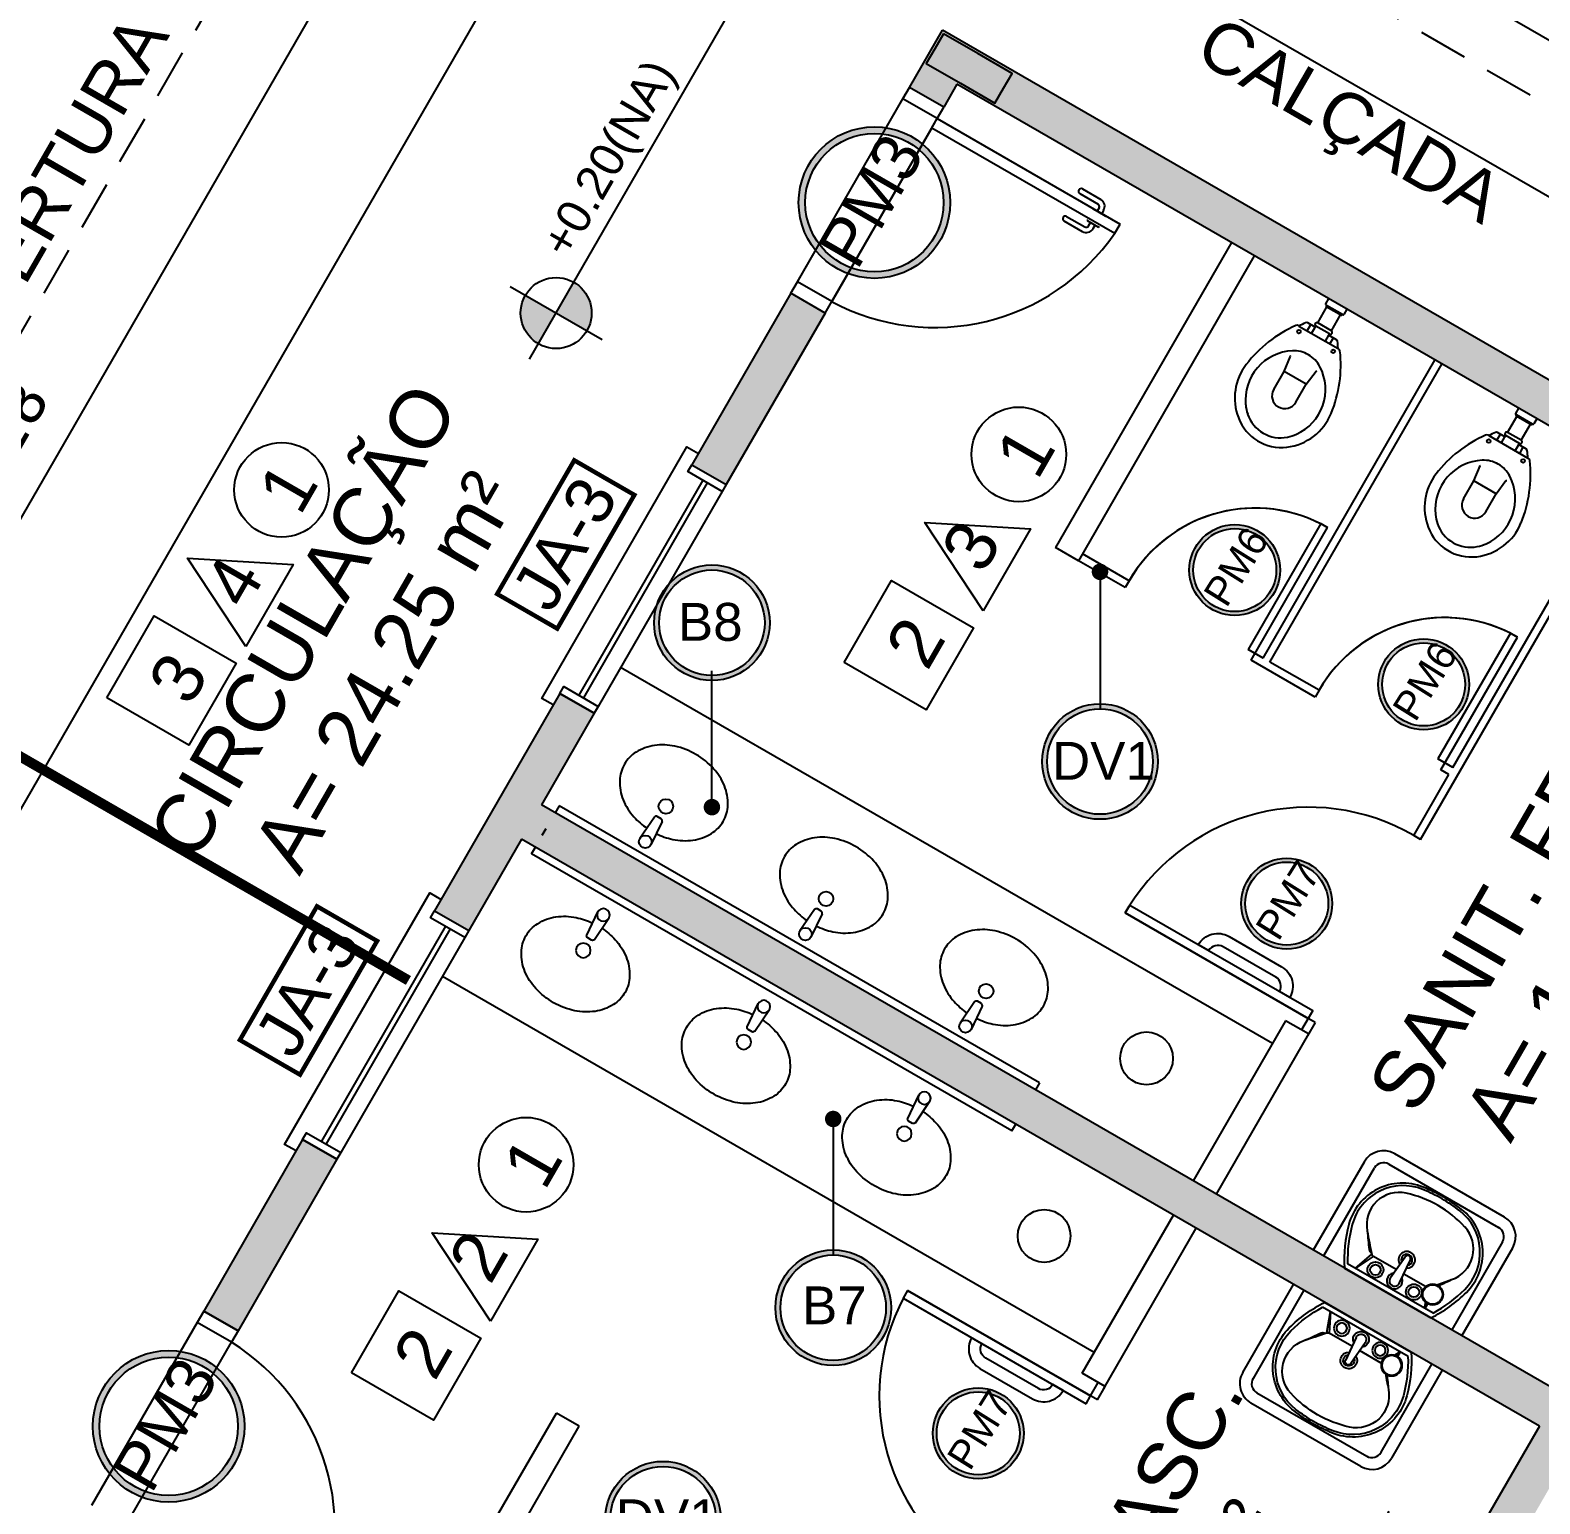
# Model space of a CAD drawing. Header units: millimetres. Extents: x 276 to 399, y 18 to 110.
# Drawn here: x 351.55 to 357.27, y 74.64 to 80.22 of the extents above; entities that cross this region are included whole.
import ezdxf

# ---------------------------------------------------------------- set-up
doc = ezdxf.new("R2010")
doc.units = ezdxf.units.MM
doc.header["$LTSCALE"] = 0.005
doc.header["$PDMODE"] = 3
for name, pattern in [('DASHDOT', [25.4, 12.7, -6.35, 0, -6.35]), ('HIDDEN', [9.525, 6.35, -3.175]), ('TRACEJADO_G', [0.375, 0.25, -0.125])]:
    doc.linetypes.add(name, pattern=pattern)
doc.layers.get('0').update_dxf_attribs({"linetype": 'CONTINUOUS'})
doc.layers.get('Defpoints').update_dxf_attribs({"linetype": 'CONTINUOUS'})
for name, color, linetype in [('A-BARRA', 2, 'CONTINUOUS'), ('A-JANEL', 3, 'CONTINUOUS'), ('A-PARED', 5, 'CONTINUOUS'), ('A-PAREDE', 5, 'CONTINUOUS'), ('A-PISOS-CTEL', 2, 'TRACEJADO_G'), ('A-PISOS-NIVEL', 1, 'CONTINUOUS'), ('A-PORTA', 3, 'CONTINUOUS'), ('A-SOLEIRA', 251, 'CONTINUOUS'), ('A-WC', 1, 'CONTINUOUS'), ('A-WCCOZ', 7, 'CONTINUOUS'), ('AR-ESQ', 2, 'CONTINUOUS'), ('AR-SAN-01', 1, 'CONTINUOUS'), ('AR-VEGETAÇÃO_árvores', 96, 'HIDDEN'), ('ARQ-ALV-VISTA2', 2, 'CONTINUOUS'), ('ARQ-BNC-VISTA', 1, 'CONTINUOUS'), ('ARQ-CTA-1_100', 1, 'CONTINUOUS'), ('ARQ-EQP-VISTA', 1, 'CONTINUOUS'), ('ARQ-ESQ-VISTA1', 2, 'CONTINUOUS'), ('ARQ-PISO-005', 13, 'CONTINUOUS'), ('ARQ-SMB-1_075', 1, 'CONTINUOUS'), ('ARQ-SMB-1_100', 1, 'CONTINUOUS'), ('ARQ-TXT-1_050', 2, 'CONTINUOUS'), ('ARQ-TXT-1_075', 2, 'CONTINUOUS'), ('ARQ-TXT-1_100', 2, 'CONTINUOUS'), ('BL-SAN-01', 1, 'CONTINUOUS'), ('PAG', 1, 'CONTINUOUS')]:
    doc.layers.add(name, color=color, linetype=linetype)
doc.styles.add('A16-E50', font='arial.ttf', dxfattribs={"height": 0.08})
doc.styles.add('A20', font='arial.ttf', dxfattribs={"height": 0.2})
doc.styles.add('ESC-50-A20', font='arial.ttf', dxfattribs={"height": 0.1})
doc.styles.add('FNDE Texto Cota 0100', font='verdana.ttf', dxfattribs={"height": 0.16})
doc.dimstyles.new('FNDE 1-0100', dxfattribs={"dimscale": 2.5, "dimtxt": 0.16, "dimasz": 0.05, "dimexe": 0.15, "dimexo": 0.15, "dimgap": 0.05, "dimtad": 1, "dimzin": 4, "dimdsep": 46, "dimtxsty": 'FNDE Texto Cota 0100', "dimblk": 'tic', "dimcen": 0.15, "dimdle": 0.15, "dimse1": 1, "dimse2": 1, "dimclrd": 251, "dimclre": 251, "dimclrt": 256, "dimaunit": 1, "dimadec": 3, "dimazin": 0, "dimtfac": 1, "dimtix": 1, "dimtmove": 2, "dimatfit": 3, "dimldrblk": 'tic', "dimfxl": 0.15, "dimtvp": 1, "dimtolj": 1, "dimtzin": 0, "dimarcsym": 0})

# ---------------------------------------------------------------- blocks, each defined once
blk = doc.blocks.new('P-LAV1')
at = {"color": 3}
for p, q in [((-0.0204, -0.1806), (-0.0297, -0.0585)), ((0.021, -0.1806), (0.0303, -0.0585)), ((-0.0104, -0.1898), (0.011, -0.1898))]:
    blk.add_line(p, q, dxfattribs=at)
at = {"color": 2}
blk.add_lwpolyline([(-0.0252, -0.1173, 0.059992), (-0.1066, -0.1331, 0.087531), (-0.1914, -0.1779, 0.105501), (-0.2512, -0.2489, 0.123031), (-0.2706, -0.3264, 0.123031), (-0.2512, -0.4039, 0.105501), (-0.1914, -0.4749, 0.087531), (-0.1066, -0.5197, 0.07802), (-0.0004, -0.5364, 0.07802), (0.1058, -0.5197, 0.087531), (0.1907, -0.4749, 0.105501), (0.2505, -0.4039, 0.123031), (0.2698, -0.3264, 0.123031), (0.2505, -0.2489, 0.105501), (0.1907, -0.1779, 0.087531), (0.1058, -0.1331, 0.059024), (0.0258, -0.1174, 0.07802)], format="xyb", dxfattribs=at)
at = {"color": 3}
blk.add_circle((0.0003, -0.0585), 0.03, dxfattribs=at)
at = {"color": 1}
blk.add_circle((-0.0004, -0.2519), 0.0347, dxfattribs=at)
at = {"color": 3}
for centre, start, end in [((-0.0104, -0.1798), 184.35356, 270), ((0.011, -0.1798), 270, 355.64644)]:
    blk.add_arc(centre, 0.01, start, end, dxfattribs=at)
blk = doc.blocks.new('tic')
at = {"color": 251}
for p, q in [((0, -1), (0, 1)), ((-1, 0), (1, 0))]:
    blk.add_line(p, q, dxfattribs=at)
blk.add_line((-0.6, -0.6), (0.6, 0.6))
blk = doc.blocks.new('*D26')
at = {"layer": 'ARQ-CTA-1_100', "color": 251, "lineweight": -2, "transparency": 16777216}
for p, q in [((359.672, 77.3806), (356.3058, 71.5447)), ((351.9274, 63.9541), (355.884, 70.8134))]:
    blk.add_line(p, q, dxfattribs=at)
at = {"layer": 'Defpoints', "color": 0, "transparency": 16777216}
for p in [(358.0413, 78.4655), (350.1718, 64.8225), (351.8649, 63.8458)]:
    blk.add_point(p, dxfattribs=at)
at = {"layer": 'ARQ-CTA-1_100', "color": 251, "lineweight": -2, "transparency": 16777216, "xscale": 0.125, "yscale": 0.125, "zscale": 0.125}
for p, rotation in [((359.7345, 77.4888), 60.02279787887546), ((351.8649, 63.8458), 240.0227978788754)]:
    blk.add_blockref('tic', p, dxfattribs=dict(at, rotation=rotation))
at = {"layer": 'ARQ-CTA-1_100', "transparency": 16777216, "insert": (355.9164, 71.282), "char_height": 0.16, "attachment_point": 5, "rotation": 60.0228, "style": 'FNDE Texto Cota 0100'}
blk.add_mtext('\\A1;15.75', dxfattribs=at)
blk = doc.blocks.new('BACI-01P')
at = {"layer": 'BL-SAN-01'}
for p, q in [((0.1191, 0.03), (0.1191, 0.0624)), ((0.146, 0.0857), (0.146, 0.0887)), ((0.146, -0.0857), (0.146, 0.0857)), ((0.261, 0.0562), (0.2593, 0.0585)), ((0, 0.04), (0.023, 0.04)), ((0.025, 0.035), (0.025, 0.038)), ((0.025, -0.035), (0.025, 0.035)), ((0.025, 0.035), (0.028, 0.035)), ((0.03, -0.033), (0.03, 0.033)), ((0.1, 0.03), (0.03, 0.03)), ((0.1, 0.0298), (0.1, -0.0298)), ((0.1191, 0.03), (0.1139, 0.03)), ((0.1139, 0.0298), (0.1139, -0.0298)), ((0.146, 0.0497), (0.1191, 0.0497)), ((0.146, 0.03), (0.1191, 0.03)), ((0.3229, 0.0486), (0.261, 0.0562)), ((0.3229, 0.0486), (0.3229, -0.0486)), ((0.4015, 0.0486), (0.3229, 0.0486)), ((0, -0.04), (0.023, -0.04)), ((0.025, -0.038), (0.025, -0.035)), ((0.025, -0.035), (0.028, -0.035)), ((0.1, -0.03), (0.03, -0.03)), ((0.1191, -0.03), (0.1139, -0.03)), ((0.146, -0.03), (0.1191, -0.03)), ((0.1191, -0.03), (0.1191, -0.0624)), ((0.146, -0.0497), (0.1191, -0.0497)), ((0.261, -0.0562), (0.2593, -0.0585)), ((0.3229, -0.0486), (0.261, -0.0562)), ((0.4015, -0.0486), (0.3229, -0.0486)), ((0.146, -0.0857), (0.146, -0.0887))]:
    blk.add_line(p, q, dxfattribs=at)
for centre in [(0.1641, 0.075), (0.1641, -0.075)]:
    blk.add_circle(centre, 0.00682, dxfattribs=at)
for centre, radius, start, end in [((0.4364, -0.2936), 0.4837, 97.6805, 126.3454), ((0.3996, -0.0205), 0.2081, 36.8881, 97.6805), ((0.3966, -0.0404), 0.1866, 54.2515, 147.3201), ((0.1282, 0.0624), 0.00909, 126.1604, 180), ((0.4044, -0.3155), 0.4771, 122.7818, 126.1604), ((0.1551, 0.0887), 0.00909, 126.3358, 180), ((0.3335, 0), 0.1117, 147.3201, 180), ((0.4126, -0.0182), 0.1592, 41.3299, 54.2515), ((0.4333, 0), 0.1317, 0, 41.3299), ((0.4268, 0), 0.174, 320.4767, 36.8881), ((0.023, 0.038), 0.002, 0, 90), ((0.028, 0.033), 0.002, 0, 90), ((0.107, 0.0298), 0.00697, 0, 180), ((0.3335, 0), 0.1117, 180, 212.6799), ((0.4015, 0), 0.0486, 270, 90), ((0.4333, 0), 0.1317, 318.6701, 0), ((0.023, -0.038), 0.002, 270, 0), ((0.028, -0.033), 0.002, 270, 0), ((0.107, -0.0298), 0.00697, 180, 0), ((0.1282, -0.0624), 0.00909, 180, 233.8396), ((0.4044, 0.3155), 0.4771, 233.8396, 237.2182), ((0.1551, -0.0887), 0.00909, 180, 238.9825), ((0.4364, 0.2936), 0.4837, 233.7577, 262.3195), ((0.3966, 0.0404), 0.1866, 212.6799, 305.7485), ((0.3996, 0.0205), 0.2081, 262.3195, 320.8979), ((0.4126, 0.0182), 0.1592, 305.7485, 318.6701)]:
    blk.add_arc(centre, radius, start, end, dxfattribs=at)
blk = doc.blocks.new('LVTR-01P')
at = {"layer": 'BL-SAN-01'}
for p, q in [((0.189, 0), (-0.189, 0)), ((-0.1869, -0.02), (0.1869, -0.02)), ((-0.152, -0.02), (-0.152, -0.0401)), ((-0.148, -0.02), (-0.148, -0.0401)), ((-0.148, -0.0276), (-0.1415, -0.0409)), ((-0.148, -0.0335), (-0.1456, -0.0402)), ((-0.0199, -0.0561), (-0.0119, -0.1511)), ((0.0195, -0.0561), (0.0115, -0.1511)), ((0.1518, -0.02), (0.1161, -0.0924)), ((0.1528, -0.02), (0.1256, -0.0967)), ((-0.112, -0.0924), (-0.0168, -0.0924)), ((0.0165, -0.0924), (0.1161, -0.0924))]:
    blk.add_line(p, q, dxfattribs=at)
for centre, radius in [((-0.15, -0.08), 0.04), ((-0.15, -0.08), 0.037), ((-0.084, -0.0525), 0.03), ((-0.084, -0.0525), 0.02), ((0.084, -0.0525), 0.03), ((0.084, -0.0525), 0.02)]:
    blk.add_circle(centre, radius, dxfattribs=at)
for centre, radius, start, end in [((0.2424, -0.2861), 0.5176, 146.4501, 164.8885), ((-0.2424, -0.2861), 0.5176, 15.1115, 33.5499), ((0.2424, -0.2861), 0.505, 148.2072, 165.2817), ((0, -0.0525), 0.03, 308.8043, 231.1957), ((-0.0002, -0.0527), 0.02, 350.3752, 189.6248), ((-0.2424, -0.2861), 0.505, 14.7183, 31.7928), ((0.1161, -0.105), 0.0126, 41.3277, 90), ((-4.9199, -4.5336), 6.7189, 40.55971, 41.32768), ((0.1319, -0.1152), 0.0137, 36.1653, 98.2711), ((-5.2813, -4.0721), 6.7189, 35.55971, 36.16525), ((-0.0544, -0.2059), 0.2102, 164.8885, 261.8746), ((-0.0531, -0.2084), 0.1995, 165.2817, 262.1149), ((-0.0909, -0.2449), 0.1233, 139.4403, 252.413), ((4.9199, -4.5336), 6.7189, 138.93408, 139.44029), ((5.2813, -4.0721), 6.7189, 143.96959, 144.44029), ((0, -0.1449), 0.0315, 117.9488, 62.7672), ((0, -0.1449), 0.021, 130.9255, 50.2909), ((-0.0002, -0.1501), 0.0118, 184.8124, 355.1876), ((0.0531, -0.2084), 0.1995, 277.8851, 14.7183), ((0.0544, -0.2059), 0.2102, 278.1254, 15.1115), ((0.0909, -0.2449), 0.1233, 287.587, 40.5597), ((0, 0.042), 0.4242, 252.413, 270), ((0, 0.042), 0.4242, 270, 287.587), ((0, 0.175), 0.595, 261.8746, 270), ((0, 0.175), 0.5866, 262.1149, 270), ((0, 0.175), 0.5866, 270, 277.8851), ((0, 0.175), 0.595, 270, 278.1254)]:
    blk.add_arc(centre, radius, start, end, dxfattribs=at)
blk = doc.blocks.new('*D73')
at = {"layer": 'ARQ-CTA-1_100', "color": 251, "lineweight": -2, "transparency": 16777216}
blk.add_line((356.2308, 72.0353), (357.6798, 74.5473), dxfattribs=at)
at = {"layer": 'Defpoints', "color": 0, "transparency": 16777216}
for p in [(356.4959, 75.3746), (357.7423, 74.6556), (354.922, 72.6459)]:
    blk.add_point(p, dxfattribs=at)
at = {"layer": 'ARQ-CTA-1_100', "color": 251, "lineweight": -2, "transparency": 16777216, "xscale": 0.125, "yscale": 0.125, "zscale": 0.125}
for p, rotation in [((357.7423, 74.6556), 60.02279787887642), ((356.1684, 71.927), 240.0227978788764)]:
    blk.add_blockref('tic', p, dxfattribs=dict(at, rotation=rotation))
at = {"layer": 'ARQ-CTA-1_100', "transparency": 16777216, "insert": (356.7749, 73.3954), "char_height": 0.16, "attachment_point": 5, "rotation": 60.0228, "style": 'FNDE Texto Cota 0100'}
blk.add_mtext('\\A1;3.15', dxfattribs=at)
blk = doc.blocks.new('*D74')
at = {"layer": 'ARQ-CTA-1_100', "color": 251, "lineweight": -2, "transparency": 16777216}
for p, q in [((357.8797, 74.8938), (357.9422, 75.0021)), ((357.7423, 74.6556), (357.8172, 74.7855)), ((357.6798, 74.5473), (357.6174, 74.439))]:
    blk.add_line(p, q, dxfattribs=at)
at = {"layer": 'Defpoints', "color": 0, "transparency": 16777216}
for p in [(356.5708, 75.5045), (356.4959, 75.3746), (357.8172, 74.7855)]:
    blk.add_point(p, dxfattribs=at)
at = {"layer": 'ARQ-CTA-1_100', "color": 251, "lineweight": -2, "transparency": 16777216, "xscale": 0.125, "yscale": 0.125, "zscale": 0.125}
for p, rotation in [((357.8172, 74.7855), 240.0227978788649), ((357.7423, 74.6556), 60.02279787886491)]:
    blk.add_blockref('tic', p, dxfattribs=dict(at, rotation=rotation))
at = {"layer": 'ARQ-CTA-1_100', "transparency": 16777216, "insert": (357.6005, 74.824), "char_height": 0.16, "attachment_point": 5, "rotation": 60.0228, "style": 'FNDE Texto Cota 0100'}
blk.add_mtext('\\A1;.15', dxfattribs=at)
blk = doc.blocks.new('*D75')
at = {"layer": 'ARQ-CTA-1_100', "color": 251, "lineweight": -2, "transparency": 16777216}
blk.add_line((357.8797, 74.8938), (359.3287, 77.4059), dxfattribs=at)
at = {"layer": 'Defpoints', "color": 0, "transparency": 16777216}
for p in [(358.1447, 78.2331), (359.3912, 77.5141), (356.5708, 75.5045)]:
    blk.add_point(p, dxfattribs=at)
at = {"layer": 'ARQ-CTA-1_100', "color": 251, "lineweight": -2, "transparency": 16777216, "xscale": 0.125, "yscale": 0.125, "zscale": 0.125}
for p, rotation in [((359.3912, 77.5141), 60.02279787887308), ((357.8172, 74.7855), 240.0227978788731)]:
    blk.add_blockref('tic', p, dxfattribs=dict(at, rotation=rotation))
at = {"layer": 'ARQ-CTA-1_100', "transparency": 16777216, "insert": (358.4237, 76.2539), "char_height": 0.16, "attachment_point": 5, "rotation": 60.0228, "style": 'FNDE Texto Cota 0100'}
blk.add_mtext('\\A1;3.15', dxfattribs=at)
blk = doc.blocks.new('FNDE-Ind Corte-1_100')
blk.add_hatch(color=251).paths.add_polyline_path([(241.9986, -2.3855), (242.2139, -2.3855, -1), (243.0139, -2.3855), (243.2293, -2.3855), (242.6139, -1.7701)])
at = {"color": 251, "linetype": 'Continuous'}
blk.add_line((243.2293, -2.3855), (241.9986, -2.3855), dxfattribs=at)
blk.add_circle((242.6139, -2.3855), 0.4, dxfattribs=at)
blk = doc.blocks.new('*D90')
at = {"layer": 'ARQ-CTA-1_100', "color": 251, "lineweight": -2, "transparency": 16777216}
for p, q in [((355.4542, 81.2461), (355.3459, 81.3085)), ((355.5624, 81.1836), (355.6924, 81.1087)), ((355.8007, 81.0462), (355.9089, 80.9838))]:
    blk.add_line(p, q, dxfattribs=at)
at = {"layer": 'Defpoints', "color": 0, "transparency": 16777216}
for p in [(355.6924, 81.1087), (355.0051, 80.2173), (355.135, 80.1423)]:
    blk.add_point(p, dxfattribs=at)
at = {"layer": 'ARQ-CTA-1_100', "color": 251, "lineweight": -2, "transparency": 16777216, "xscale": 0.125, "yscale": 0.125, "zscale": 0.125}
for p, rotation in [((355.5624, 81.1836), 330.0227978788558), ((355.6924, 81.1087), 150.0227978788557)]:
    blk.add_blockref('tic', p, dxfattribs=dict(at, rotation=rotation))
at = {"layer": 'ARQ-CTA-1_100', "transparency": 16777216, "insert": (355.7308, 81.3254), "char_height": 0.16, "attachment_point": 5, "rotation": 330.0228, "style": 'FNDE Texto Cota 0100'}
blk.add_mtext('\\A1;.15', dxfattribs=at)
blk = doc.blocks.new('*D91')
at = {"layer": 'ARQ-CTA-1_100', "color": 251, "lineweight": -2, "transparency": 16777216}
blk.add_line((355.8007, 81.0462), (359.4388, 78.9477), dxfattribs=at)
at = {"layer": 'Defpoints', "color": 0, "transparency": 16777216}
for p in [(355.06, 80.0124), (359.5471, 78.8852), (358.9147, 77.7889)]:
    blk.add_point(p, dxfattribs=at)
at = {"layer": 'ARQ-CTA-1_100', "color": 251, "lineweight": -2, "transparency": 16777216, "xscale": 0.125, "yscale": 0.125, "zscale": 0.125}
for p, rotation in [((355.6924, 81.1087), 150.0227978788754), ((359.5471, 78.8852), 330.0227978788754)]:
    blk.add_blockref('tic', p, dxfattribs=dict(at, rotation=rotation))
at = {"layer": 'ARQ-CTA-1_100', "transparency": 16777216, "insert": (357.723, 80.176), "char_height": 0.16, "attachment_point": 5, "rotation": 330.0228, "style": 'FNDE Texto Cota 0100'}
blk.add_mtext('\\A1;4.45', dxfattribs=at)
blk = doc.blocks.new('*D93')
at = {"layer": 'ARQ-CTA-1_100', "color": 251, "lineweight": -2, "transparency": 16777216}
blk.add_line((354.5761, 82.3255), (359.8167, 79.3026), dxfattribs=at)
at = {"layer": 'Defpoints', "color": 0, "transparency": 16777216}
for p in [(353.6624, 80.9918), (359.925, 79.2402), (359.1196, 77.8439)]:
    blk.add_point(p, dxfattribs=at)
at = {"layer": 'ARQ-CTA-1_100', "color": 251, "lineweight": -2, "transparency": 16777216, "xscale": 0.125, "yscale": 0.125, "zscale": 0.125}
for p, rotation in [((354.4678, 82.388), 150.0227978788806), ((359.925, 79.2402), 330.0227978788806)]:
    blk.add_blockref('tic', p, dxfattribs=dict(at, rotation=rotation))
at = {"layer": 'ARQ-CTA-1_100', "transparency": 16777216, "insert": (357.3005, 80.9945), "char_height": 0.16, "attachment_point": 5, "rotation": 330.0228, "style": 'FNDE Texto Cota 0100'}
blk.add_mtext('\\A1;6.30', dxfattribs=at)
blk = doc.blocks.new('*D138')
at = {"layer": 'ARQ-CTA-1_100', "color": 251, "lineweight": -2, "transparency": 16777216}
blk.add_line((350.1129, 75.9394), (353.1234, 81.1584), dxfattribs=at)
at = {"layer": 'Defpoints', "color": 0, "transparency": 16777216}
for p in [(353.1858, 81.2667), (353.7741, 80.9273), (350.6388, 75.4918)]:
    blk.add_point(p, dxfattribs=at)
at = {"layer": 'ARQ-CTA-1_100', "color": 251, "lineweight": -2, "transparency": 16777216, "xscale": 0.125, "yscale": 0.125, "zscale": 0.125}
for p, rotation in [((353.1858, 81.2667), 60.02279787887888), ((350.0505, 75.8311), 240.0227978788789)]:
    blk.add_blockref('tic', p, dxfattribs=dict(at, rotation=rotation))
at = {"layer": 'ARQ-CTA-1_100', "transparency": 16777216, "insert": (351.4374, 78.6531), "char_height": 0.16, "attachment_point": 5, "rotation": 60.0228, "style": 'FNDE Texto Cota 0100'}
blk.add_mtext('\\A1;6.28', dxfattribs=at)
blk = doc.blocks.new('FNDE-Nível Planta-1_100')
at = {"linetype": 'Continuous', "ltscale": 0.5}
h = blk.add_hatch(color=1, dxfattribs=at)
h.paths.add_polyline_path([(135.6568, 7.8132), (135.6568, 7.9812, 0.414214), (135.4888, 7.8132)])
h.paths.add_polyline_path([(135.6568, 7.8132), (135.6568, 7.6452, 0.414214), (135.8248, 7.8132)])
at = {"color": 1}
for p, q in [((135.6568, 8.0652), (135.6568, 7.5612)), ((135.4048, 7.8132), (135.8248, 7.8132)), ((135.8248, 7.8132), (137.338, 7.8132))]:
    blk.add_line(p, q, dxfattribs=at)
blk.add_circle((135.6568, 7.8132), 0.168, dxfattribs=at)

msp = doc.modelspace()

# ---------------------------------------------------------------- hatches: boundary and pattern name
at = {"layer": 'AR-VEGETAÇÃO_árvores'}
h = msp.add_hatch(color=253, dxfattribs=at)
h.dxf.hatch_style = 1
h.paths.add_polyline_path([(359.0697, 77.7573), (359.0567, 77.7648), (359.0392, 77.7345), (358.6927, 77.9344), (358.7102, 77.9647), (355.3146, 79.9233), (355.2968, 79.8924), (354.9503, 80.0923), (354.9681, 80.1232), (354.9551, 80.1307), (354.8801, 80.0007), (355.0101, 79.9258), (355.06, 80.0124), (358.9147, 77.7889), (358.0403, 76.2731), (358.1703, 76.1981)])
h.paths.add_polyline_path([(355.0051, 80.2173), (354.9551, 80.1307), (354.9681, 80.1232), (355.0102, 80.1962), (355.3567, 79.9964), (355.3146, 79.9233), (358.7102, 77.9647), (358.7526, 78.0383), (359.0991, 77.8384), (359.0567, 77.7648), (359.0697, 77.7573), (359.1196, 77.8439)])
h.paths.add_polyline_path([(354.5604, 79.1462), (354.4305, 79.2211), (354.0557, 78.5715), (354.1856, 78.4965)])
h = msp.add_hatch(color=253, dxfattribs=at)
h.dxf.hatch_style = 1
h.paths.add_polyline_path([(355.3567, 79.9964), (355.0102, 80.1962), (354.9503, 80.0923), (355.2968, 79.8924)])
h = msp.add_hatch(color=253, dxfattribs=at)
h.dxf.hatch_style = 1
h.paths.add_polyline_path([(356.6963, 73.6427), (356.5664, 73.7177), (356.354, 73.3495), (356.367, 73.3421), (356.4669, 73.5153), (356.5709, 73.4553), (356.4709, 73.2821), (356.4839, 73.2746)])
h.paths.add_polyline_path([(357.6706, 75.3319), (357.5407, 75.4068), (357.5407, 75.4068), (357.3408, 75.0603), (353.4861, 77.2838), (353.686, 77.6303), (353.5561, 77.7052), (353.0814, 76.8823), (353.2113, 76.8074), (353.4112, 77.1539), (357.2659, 74.9304), (357.066, 74.5839), (357.1959, 74.509)])
h.paths.add_polyline_path([(352.7117, 75.9412), (352.5817, 76.0161), (352.3694, 75.648), (352.3824, 75.6405), (352.4823, 75.8137), (352.5862, 75.7538), (352.4863, 75.5805), (352.4993, 75.573)])
h.paths.add_polyline_path([(352.4993, 75.573), (352.4863, 75.5805), (352.3864, 75.4073), (352.2824, 75.4672), (352.3824, 75.6405), (352.3694, 75.648), (352.207, 75.3664), (352.3369, 75.2915)])
h = msp.add_hatch(color=253, dxfattribs=at)
h.dxf.hatch_style = 1
h.paths.add_polyline_path([(352.3864, 75.4073), (352.5862, 75.7538), (352.4823, 75.8137), (352.2824, 75.4672)])
at = {"layer": 'ARQ-SMB-1_100'}
h = msp.add_hatch(color=252, dxfattribs=at)
edge = h.paths.add_edge_path()
edge.add_arc((354.7473, 79.5644), 0.287, 0, 360)
edge = h.paths.add_edge_path(flags=17)
edge.add_arc((354.7473, 79.5644), 0.262, 0, 360)
h = msp.add_hatch(color=252, dxfattribs=at)
edge = h.paths.add_edge_path()
edge.add_arc((356.1121, 78.1728), 0.1722, 0, 360)
edge = h.paths.add_edge_path(flags=17)
edge.add_arc((356.1121, 78.1728), 0.1572, 0, 360)
h = msp.add_hatch(color=252, dxfattribs=at)
edge = h.paths.add_edge_path()
edge.add_arc((354.1318, 77.9733), 0.2189, 0, 360)
edge = h.paths.add_edge_path(flags=17)
edge.add_arc((354.1318, 77.9733), 0.1998, 0, 360)
h = msp.add_hatch(color=252, dxfattribs=at)
edge = h.paths.add_edge_path()
edge.add_arc((356.8276, 77.7397), 0.1722, 0, 360)
edge = h.paths.add_edge_path(flags=17)
edge.add_arc((356.8276, 77.7397), 0.1572, 0, 360)
h = msp.add_hatch(color=252, dxfattribs=at)
edge = h.paths.add_edge_path()
edge.add_arc((355.6017, 77.4477), 0.2189, 0, 360)
edge = h.paths.add_edge_path(flags=17)
edge.add_arc((355.6017, 77.4477), 0.1998, 0, 360)
h = msp.add_hatch(color=252, dxfattribs=at)
edge = h.paths.add_edge_path()
edge.add_arc((356.309, 76.9097), 0.1722, 0, 360)
edge = h.paths.add_edge_path(flags=17)
edge.add_arc((356.309, 76.9097), 0.1572, 0, 360)
h = msp.add_hatch(color=252, dxfattribs=at)
edge = h.paths.add_edge_path()
edge.add_arc((354.5913, 75.3791), 0.2189, 0, 360)
edge = h.paths.add_edge_path(flags=17)
edge.add_arc((354.5913, 75.3791), 0.1998, 0, 360)
h = msp.add_hatch(color=252, dxfattribs=at)
edge = h.paths.add_edge_path()
edge.add_arc((352.0741, 74.9301), 0.287, 0, 360)
edge = h.paths.add_edge_path(flags=17)
edge.add_arc((352.0741, 74.9301), 0.262, 0, 360)
h = msp.add_hatch(color=252, dxfattribs=at)
edge = h.paths.add_edge_path()
edge.add_arc((355.1405, 74.9035), 0.1722, 0, 360)
edge = h.paths.add_edge_path(flags=17)
edge.add_arc((355.1405, 74.9035), 0.1572, 0, 360)
h = msp.add_hatch(color=252, dxfattribs=at)
edge = h.paths.add_edge_path()
edge.add_arc((353.9466, 74.5784), 0.2189, 0, 360)
edge = h.paths.add_edge_path(flags=17)
edge.add_arc((353.9466, 74.5784), 0.1998, 0, 360)

# ---------------------------------------------------------------- linework, layer by layer
at = {"layer": 'A-BARRA'}
for p, q in [((357.1339, 75.7223), (356.7181, 75.9621)), ((356.602, 75.931), (356.4096, 75.5975)), ((356.4486, 75.575), (356.641, 75.9085)), ((356.6956, 75.9231), (357.1114, 75.6833)), ((357.1261, 75.6287), (356.9337, 75.2952)), ((356.9727, 75.2727), (357.165, 75.6062)), ((356.1423, 75.134), (356.3347, 75.4675)), ((356.3737, 75.4451), (356.1813, 75.1116)), ((356.6664, 74.8317), (356.8587, 75.1652)), ((356.8977, 75.1428), (356.7054, 74.8093)), ((356.5893, 74.7781), (356.1735, 75.0179)), ((356.196, 75.0569), (356.6117, 74.8171))]:
    msp.add_line(p, q, dxfattribs=at)
at = {"layer": 'A-BARRA', "color": 2}
for points in [[(356.2896, 76.6702, -0.414214), (356.3207, 76.5541), (356.3207, 76.5541), (356.2818, 76.5766, 0.414214), (356.2671, 76.6312), (356.0679, 76.7462, 0.414214), (356.0132, 76.7315), (355.9742, 76.754), (355.9742, 76.754, -0.414214), (356.0903, 76.7851)], [(355.346, 75.0343, 0.414214), (355.4621, 75.0655), (355.4621, 75.0655), (355.4231, 75.088, -0.414214), (355.3685, 75.0733), (355.1692, 75.1882, -0.414214), (355.1546, 75.2429), (355.1156, 75.2654), (355.1156, 75.2654, 0.414214), (355.1467, 75.1493)]]:
    msp.add_lwpolyline(points, format="xyb", close=True, dxfattribs=at)
at = {"layer": 'A-BARRA'}
for centre, radius, start, end in [((356.6756, 75.8885), 0.085, 60.0228, 150.0228), ((356.6756, 75.8885), 0.04, 60.0228, 150.0228), ((357.0914, 75.6487), 0.085, 330.0228, 60.0228), ((357.0914, 75.6487), 0.04, 330.0228, 60.0228), ((356.2159, 75.0916), 0.085, 150.0228, 240.0228), ((356.2159, 75.0916), 0.04, 150.0228, 240.0228), ((356.6317, 74.8517), 0.085, 240.0228, 330.0228), ((356.6317, 74.8517), 0.04, 240.0228, 330.0228)]:
    msp.add_arc(centre, radius, start, end, dxfattribs=at)
at = {"layer": 'A-JANEL'}
for p, q in [((354.0557, 78.5715), (354.1856, 78.4965)), ((353.0814, 76.8823), (353.2113, 76.8074))]:
    msp.add_line(p, q, dxfattribs=at)
at = {"layer": 'A-PARED'}
msp.add_lwpolyline([(355.0087, 80.2036), (354.9762, 80.1473), (354.9438, 80.091), (355.0737, 80.0161), (355.2036, 79.9411), (355.2361, 79.9974), (355.2686, 80.0537), (355.1387, 80.1287), (355.0087, 80.2036)], close=True, dxfattribs=at)
at = {"layer": 'A-PAREDE'}
for p, q in [((354.8801, 80.0007), (355.0051, 80.2173)), ((359.1196, 77.8439), (355.0051, 80.2173)), ((355.0101, 79.9258), (354.8801, 80.0007)), ((355.0101, 79.9258), (354.8801, 80.0007)), ((355.06, 80.0124), (355.0101, 79.9258)), ((355.06, 80.0124), (355.0101, 79.9258)), ((358.9147, 77.7889), (355.06, 80.0124)), ((354.4305, 79.2211), (354.0557, 78.5715)), ((354.5604, 79.1462), (354.4305, 79.2211)), ((354.5604, 79.1462), (354.1856, 78.4965)), ((354.0557, 78.5715), (354.1856, 78.4965)), ((353.5561, 77.7052), (353.0814, 76.8823)), ((353.5561, 77.7052), (353.686, 77.6303)), ((353.5561, 77.7052), (353.686, 77.6303)), ((353.686, 77.6303), (353.4861, 77.2838)), ((357.3408, 75.0603), (353.4861, 77.2838)), ((353.4112, 77.1539), (353.2113, 76.8074)), ((357.2659, 74.9304), (353.4112, 77.1539)), ((353.0814, 76.8823), (353.2113, 76.8074)), ((353.0814, 76.8823), (353.2113, 76.8074)), ((352.5817, 76.0161), (352.207, 75.3664)), ((352.5817, 76.0161), (352.7117, 75.9412)), ((352.5817, 76.0161), (352.7117, 75.9412)), ((352.7117, 75.9412), (352.3369, 75.2915)), ((352.3369, 75.2915), (352.207, 75.3664)), ((352.207, 75.3664), (352.3369, 75.2915)), ((357.2659, 74.9304), (357.066, 74.5839))]:
    msp.add_line(p, q, dxfattribs=at)
at = {"layer": 'A-PISOS-CTEL', "color": 1, "linetype": 'TRACEJADO_G', "ltscale": 150}
msp.add_lwpolyline([(344.5635, 67.0188), (353.3325, 82.2211), (360.3489, 78.1738), (351.58, 62.9716)], close=True, dxfattribs=at)
at = {"layer": 'A-PISOS-NIVEL', "color": 1}
msp.add_line((350.5271, 75.5562), (353.6624, 80.9918), dxfattribs=at)
at = {"layer": 'A-PORTA', "color": 1}
for p, q in [((355.5252, 79.5988), (355.5945, 79.5588)), ((355.5352, 79.6161), (355.6045, 79.5761)), ((355.5777, 79.5396), (355.5752, 79.5353)), ((355.5777, 79.5396), (355.621, 79.5147)), ((355.5982, 79.5451), (355.5907, 79.5321)), ((355.6155, 79.5351), (355.608, 79.5221)), ((355.4653, 79.4948), (355.5346, 79.4548)), ((355.4752, 79.5121), (355.5445, 79.4722)), ((355.5527, 79.4963), (355.5552, 79.5007)), ((355.5527, 79.4963), (355.596, 79.4713)), ((355.5582, 79.4758), (355.5657, 79.4888)), ((355.5755, 79.4658), (355.583, 79.4788)), ((355.621, 79.5147), (355.6185, 79.5103)), ((355.596, 79.4713), (355.5985, 79.4757))]:
    msp.add_line(p, q, dxfattribs=at)
for centre, radius, start, end in [((355.5302, 79.6074), 0.01, 60.0228, 240.0228), ((355.5895, 79.5501), 0.01, 330.0228, 60.0228), ((355.5895, 79.5501), 0.03, 330.0228, 60.0228), ((355.4703, 79.5035), 0.01, 60.0228, 240.0228), ((354.9764, 79.9211), 0.8295, 241.8729, 325.244), ((355.5495, 79.4808), 0.03, 240.0228, 330.0228), ((355.5495, 79.4808), 0.01, 240.0228, 330.0228), ((351.8745, 74.5434), 0.8295, 334.8016, 58.1727)]:
    msp.add_arc(centre, radius, start, end, dxfattribs=at)
at = {"layer": 'A-SOLEIRA'}
for p, q in [((354.4554, 79.2644), (354.8552, 79.9574)), ((354.9651, 79.8478), (354.5854, 79.1895)), ((352.182, 75.3231), (351.7823, 74.6301)), ((351.9322, 74.5899), (352.3119, 75.2482))]:
    msp.add_line(p, q, dxfattribs=at)
at = {"layer": 'A-WC', "color": 2}
for p, q in [((356.2194, 77.8395), (356.8704, 78.9681)), ((356.2454, 77.8245), (356.8964, 78.9531)), ((356.2454, 77.8245), (356.8964, 78.9531)), ((356.816, 77.1525), (357.6154, 78.5384)), ((356.9384, 77.4248), (357.5894, 78.5534)), ((356.4375, 78.3487), (356.1627, 77.8723)), ((356.1737, 77.8313), (356.4635, 78.3337)), ((356.4375, 78.3487), (356.4635, 78.3337)), ((355.7122, 78.1321), (355.5351, 78.2342)), ((355.6972, 78.1061), (355.5201, 78.2083)), ((355.7122, 78.1321), (355.6972, 78.1061)), ((357.1564, 77.934), (356.8816, 77.4575)), ((357.1564, 77.934), (357.1824, 77.919)), ((356.8926, 77.4166), (357.1824, 77.919)), ((356.2194, 77.8395), (356.1627, 77.8723)), ((356.2194, 77.8395), (356.1627, 77.8723)), ((356.4162, 77.6914), (356.1737, 77.8313)), ((356.2194, 77.8395), (356.1887, 77.8573)), ((356.4312, 77.7174), (356.2454, 77.8245)), ((356.4312, 77.7174), (356.4162, 77.6914)), ((356.9384, 77.4248), (356.8816, 77.4575)), ((356.9384, 77.4248), (356.8816, 77.4575)), ((356.9384, 77.4248), (356.9076, 77.4426)), ((356.79, 77.1675), (356.9234, 77.3988)), ((356.9234, 77.3988), (356.8926, 77.4166)), ((356.816, 77.1525), (356.79, 77.1675)), ((355.6973, 76.8742), (355.7123, 76.9002)), ((355.7123, 76.9002), (355.6973, 76.8742)), ((356.4162, 76.4595), (355.6973, 76.8742)), ((355.6973, 76.8742), (356.3902, 76.4745)), ((355.7123, 76.9002), (355.7127, 76.8999)), ((355.715, 76.9035), (356.4074, 76.5042)), ((356.4074, 76.5042), (356.3902, 76.4745)), ((356.3902, 76.4745), (356.3653, 76.4312)), ((356.4162, 76.4595), (356.387, 76.4088)), ((354.8728, 75.4449), (354.8564, 75.4149)), ((354.8728, 75.4449), (355.5658, 75.0452)), ((355.5918, 75.0302), (354.8728, 75.4449)), ((354.8564, 75.4149), (355.5487, 75.0155)), ((355.5658, 75.0452), (355.5951, 75.0959)), ((355.5918, 75.0302), (355.621, 75.0809)), ((355.5487, 75.0155), (355.5658, 75.0452))]:
    msp.add_line(p, q, dxfattribs=at)
at = {"layer": 'A-WC'}
for centre in [(356.1887, 77.8573), (356.9076, 77.4426)]:
    msp.add_arc(centre, 0.55, 60.0228, 150.0228, dxfattribs=at)
at = {"layer": 'A-WCCOZ', "color": 3}
for p, q in [((353.5532, 77.2798), (353.5382, 77.2538)), ((355.3722, 76.2305), (353.5532, 77.2798)), ((353.5032, 77.1931), (353.4882, 77.1672)), ((353.4482, 77.0979), (353.4632, 77.1238)), ((355.2673, 76.0486), (353.4482, 77.0979)), ((355.3722, 76.2305), (355.3573, 76.2045)), ((355.2673, 76.0486), (355.2823, 76.0746))]:
    msp.add_line(p, q, dxfattribs=at)
at = {"layer": 'AR-ESQ'}
for p, q in [((354.8552, 79.9574), (354.8801, 80.0007)), ((354.9851, 79.8825), (354.8552, 79.9574)), ((354.9651, 79.8478), (354.9851, 79.8825)), ((354.9851, 79.8825), (355.0101, 79.9258)), ((354.9851, 79.8825), (355.6781, 79.4828)), ((354.9651, 79.8478), (355.6581, 79.4481)), ((355.6581, 79.4481), (355.6781, 79.4828)), ((354.4305, 79.2211), (354.4554, 79.2644)), ((354.5854, 79.1895), (354.4554, 79.2644)), ((354.5604, 79.1462), (354.5854, 79.1895)), ((352.207, 75.3664), (352.182, 75.3231)), ((352.3119, 75.2482), (352.182, 75.3231)), ((352.3369, 75.2915), (352.3119, 75.2482))]:
    msp.add_line(p, q, dxfattribs=at)
at = {"layer": 'ARQ-ALV-VISTA2', "ltscale": 0.1}
for p, q in [((356.0995, 79.4128), (355.4335, 78.2582)), ((356.1861, 79.3629), (355.5201, 78.2083)), ((355.5201, 78.2083), (355.4335, 78.2582)), ((356.3046, 76.4661), (355.9549, 75.8598)), ((356.3912, 76.4162), (356.3046, 76.4661)), ((356.3912, 76.4162), (356.0415, 75.8098)), ((355.5344, 75.1309), (355.8799, 75.7299)), ((355.6168, 75.0735), (355.9665, 75.6799)), ((355.621, 75.0809), (355.5344, 75.1309)), ((352.8767, 73.8257), (353.5427, 74.9803)), ((353.6294, 74.9303), (353.5427, 74.9803)), ((352.9634, 73.7757), (353.6294, 74.9303))]:
    msp.add_line(p, q, dxfattribs=at)
at = {"layer": 'ARQ-BNC-VISTA'}
for p, q in [((354.4454, 79.2471), (354.8652, 79.9748)), ((354.5754, 79.1722), (354.9776, 79.8695)), ((356.2547, 76.3795), (353.7859, 77.8035)), ((355.5801, 75.2101), (353.1114, 76.6341))]:
    msp.add_line(p, q, dxfattribs=at)
for centre in [(355.778, 76.3235), (355.39, 75.6508)]:
    msp.add_circle(centre, 0.1, dxfattribs=at)
at = {"layer": 'ARQ-ESQ-VISTA1', "color": 2}
for p, q in [((354.0971, 78.513), (353.6276, 77.6991)), ((354.1144, 78.503), (353.6449, 77.6891)), ((353.1228, 76.8238), (352.6533, 76.0099)), ((353.1401, 76.8138), (352.6706, 75.9999))]:
    msp.add_line(p, q, dxfattribs=at)
at = {"layer": 'ARQ-ESQ-VISTA1', "color": 1}
for p, q in [((354.1707, 78.4705), (353.701, 77.6563)), ((353.1963, 76.7814), (352.7266, 75.9671))]:
    msp.add_line(p, q, dxfattribs=at)
for points in [[(353.5311, 77.6619), (353.4878, 77.6869), (354.0374, 78.6398), (354.0807, 78.6148)], [(352.5567, 75.9728), (352.5134, 75.9978), (353.0631, 76.9506), (353.1064, 76.9256)]]:
    msp.add_lwpolyline(points, dxfattribs=at)
at = {"layer": 'ARQ-ESQ-VISTA1', "color": 2}
for points in [[(354.1856, 78.4965), (354.1707, 78.4705), (354.0407, 78.5455), (354.0557, 78.5715)], [(353.701, 77.6563), (353.686, 77.6303), (353.5561, 77.7052), (353.571, 77.7312)], [(353.2113, 76.8074), (353.1963, 76.7814), (353.0664, 76.8563), (353.0814, 76.8823)], [(352.7266, 75.9671), (352.7117, 75.9412), (352.5817, 76.0161), (352.5967, 76.0421)]]:
    msp.add_lwpolyline(points, close=True, dxfattribs=at)
at = {"layer": 'ARQ-PISO-005'}
msp.add_line((359.9391, 78.0639), (353.9622, 81.5115), dxfattribs=at)
at = {"layer": 'ARQ-SMB-1_100', "color": 252, "ltscale": 10, "const_width": 0.0167}
for points in [[(353.546, 77.9509), (353.8381, 78.4572), (353.6104, 78.5885), (353.3183, 78.0822)], [(352.5717, 76.2617), (352.8637, 76.768), (352.636, 76.8994), (352.344, 76.3931)]]:
    msp.add_lwpolyline(points, close=True, dxfattribs=at)
at = {"layer": 'ARQ-SMB-1_100'}
for points in [[(355.1593, 78.0184), (354.9384, 78.3527), (355.3384, 78.3288), (355.1593, 78.0184)], [(352.3669, 77.8839), (352.146, 78.2182), (352.546, 78.1944), (352.3669, 77.8839)], [(353.2932, 75.3281), (353.0723, 75.6624), (353.4723, 75.6386), (353.2932, 75.3281)]]:
    msp.add_lwpolyline(points, dxfattribs=at)
for points in [[(354.6329, 77.8229), (354.8119, 78.1334), (355.1224, 77.9543), (354.9433, 77.6439)], [(351.8404, 77.6885), (352.0195, 77.999), (352.33, 77.8199), (352.1509, 77.5095)], [(352.7667, 75.1327), (352.9458, 75.4432), (353.2563, 75.2641), (353.0772, 74.9536)]]:
    msp.add_lwpolyline(points, close=True, dxfattribs=at)
at = {"layer": 'ARQ-SMB-1_100', "color": 251, "linetype": 'DASHDOT', "ltscale": 0.1}
msp.add_lwpolyline([(351.1845, 77.3547, 0.0385, 0.0385, 0), (351.3148, 77.5805, 0.0385, 0.0385, 0), (352.9823, 76.6186, 0, 0, 0)], format="xyseb", dxfattribs=at)
at = {"layer": 'ARQ-SMB-1_100', "color": 252}
for centre, radius in [((354.7473, 79.5644), 0.287), ((354.7473, 79.5644), 0.262), ((356.1121, 78.1728), 0.1722), ((356.1121, 78.1728), 0.1572), ((354.1318, 77.9733), 0.2189), ((354.1318, 77.9733), 0.1998), ((356.8276, 77.7397), 0.1722), ((356.8276, 77.7397), 0.1572), ((355.6017, 77.4477), 0.2189), ((355.6017, 77.4477), 0.1998), ((356.309, 76.9097), 0.1722), ((356.309, 76.9097), 0.1572), ((354.5913, 75.3791), 0.2189), ((354.5913, 75.3791), 0.1998), ((352.0741, 74.9301), 0.287), ((352.0741, 74.9301), 0.262), ((355.1405, 74.9035), 0.1722), ((355.1405, 74.9035), 0.1572), ((353.9466, 74.5784), 0.2189), ((353.9466, 74.5784), 0.1998)]:
    msp.add_circle(centre, radius, dxfattribs=at)
at = {"layer": 'ARQ-SMB-1_100'}
for centre in [(355.2942, 78.6109), (352.5018, 78.4765), (353.4281, 75.9207)]:
    msp.add_circle(centre, 0.1792, dxfattribs=at)
at = {"layer": 'PAG'}
for centre, radius, start, end in [((356.1887, 77.8573), 0.55, 63.1496, 150.0228), ((356.9076, 77.4426), 0.55, 63.1496, 150.0228), ((356.3902, 76.4745), 0.8, 60.0228, 147.8737), ((355.5658, 75.0452), 0.8, 152.1719, 240.0228)]:
    msp.add_arc(centre, radius, start, end, dxfattribs=at)

# ---------------------------------------------------------------- block references
at = {"layer": 'AR-SAN-01', "extrusion": (0, 0, -1), "xscale": -1, "zscale": -1}
for name, p, rotation in [('BACI-01P', (-356.5022, 79.1806), 119.9772021211201), ('BACI-01P', (-357.2211, 78.7659), 119.9772021211201), ('LVTR-01P', (-356.6914, 75.435), 209.9772021211456)]:
    msp.add_blockref(name, p, dxfattribs=dict(at, rotation=rotation))
at = {"layer": 'AR-SAN-01', "extrusion": (0, 0, -1), "zscale": -1, "rotation": 29.9772021211097}
msp.add_blockref('LVTR-01P', (-356.6164, 75.305), dxfattribs=at)
at = {"layer": 'ARQ-EQP-VISTA', "extrusion": (0, 0, -1)}
for p, xscale, yscale, zscale, rotation in [((-353.8563, 77.1034), -0.8000000000000003, 0.7999999999999999, -0.8000000000000003, 210.0549065894569), ((-354.4627, 76.7536), -0.8000000000000003, 0.7999999999999999, -0.8000000000000003, 210.0549065894569), ((-353.744, 76.9075), 0.8000000000000002, 0.8000000000000002, -0.7999999999999999, 29.64708817205563), ((-355.0691, 76.4038), -0.8000000000000003, 0.7999999999999999, -0.8000000000000003, 210.0549065894569), ((-354.3518, 76.5604), 0.8000000000000002, 0.8000000000000002, -0.8, 29.64708817205563), ((-354.9597, 76.2134), 0.8000000000000002, 0.8000000000000002, -0.8, 29.64708817205563)]:
    msp.add_blockref('P-LAV1', p, dxfattribs=dict(at, xscale=xscale, yscale=yscale, zscale=zscale, rotation=rotation))
at = {"layer": 'ARQ-SMB-1_100'}
for name, p, xscale, yscale, zscale, rotation in [('FNDE-Nível Planta-1_100', (304.7308, -17.9844), 0.8, 0.8, 0.8, 60.02279787887785), ('FNDE-Ind Corte-1_100', (552.1196, -41.6661), 0.9625343025600117, 0.9625343025600117, 0.9625343025600117, 150.0227978788565), ('FNDE-Nível Planta-1_100', (307.2139, -23.6863), 0.8, 0.8, 0.8, 60.02279787887195)]:
    msp.add_blockref(name, p, dxfattribs=dict(at, xscale=xscale, yscale=yscale, zscale=zscale, rotation=rotation))

# ---------------------------------------------------------------- texts
at = {"layer": 'ARQ-SMB-1_075', "style": 'ESC-50-A20'}
for tag, p, height, rotation in [('PM3', (354.6814, 79.3037, 0.1457), 0.18, 60.0228), ('JA-3', (353.5219, 78.0042), 0.18, 60.0228), ('PM6', (356.0802, 78.026, 0.0874), 0.108, 57.9723), ('PM6', (356.7957, 77.5929, 0.0874), 0.108, 57.9723), ('PM7', (356.2771, 76.7628, 0.0874), 0.108, 57.9723), ('JA-3', (352.5476, 76.315), 0.18, 60.0228), ('PM3', (352.0082, 74.6694, 0.1457), 0.18, 60.0228), ('PM7', (355.1086, 74.7566, 0.0874), 0.108, 57.9723)]:
    msp.add_attdef(tag, p, '', height=height, rotation=rotation, dxfattribs=at)
at = {"layer": 'ARQ-SMB-1_100', "style": 'ESC-50-A20'}
msp.add_attdef('+0.20(NA)', (353.5882, 79.3461), 'NA', height=0.128, rotation=60.0228, dxfattribs=at)
at = {"layer": 'ARQ-SMB-1_100', "color": 2, "style": 'A16-E50'}
for tag, p in [('B8', (354.0028, 77.9048)), ('DV1', (355.4198, 77.3786)), ('B7', (354.4731, 75.3163)), ('DV1', (353.7675, 74.5101))]:
    msp.add_attdef(tag, p, '', height=0.1435, dxfattribs=at)
at = {"layer": 'ARQ-TXT-1_050', "char_height": 0.218453, "attachment_point": 1, "rotation": 60.0228, "style": 'ESC-50-A20'}
for s, width, insert in [('\\pi0.74523;CIRCULAÇÃO     \\P\\pi0.89835;A= 24.25 m²', 3.278514, (351.616, 76.5231)), ('\\pi1.3928;SANIT. FEM.     \\P\\pi1.4808;A= 14.01m²', 4.358543, (355.9123, 75.0064)), ('\\pi1.3928;SANIT. MASC.     \\P\\pi1.4808;A= 14.01m²', 4.358543, (354.2535, 72.1991))]:
    msp.add_mtext_dynamic_manual_height_columns(s, width=width, gutter_width=1, heights=[0], dxfattribs=dict(at, insert=insert))
at = {"layer": 'ARQ-TXT-1_075', "char_height": 0.192, "attachment_point": 1, "style": 'ESC-50-A20'}
for s, insert, width, rotation in [('PROJEÇÃO COBERTURA - BEIRAL 90cm', (350.2983, 77.4945), 5.729551, 60.0228), ('CALÇADA ', (356.0489, 80.2781), 3.143052, 330.0228)]:
    msp.add_mtext(s, dxfattribs=dict(at, insert=insert, width=width, rotation=rotation))
at = {"layer": 'ARQ-TXT-1_100', "char_height": 0.192, "width": 0.138003, "attachment_point": 1, "rotation": 60.0228, "style": 'A20'}
for s, insert in [('1', (355.1975, 78.6041)), ('1', (352.405, 78.4697)), ('3', (354.9919, 78.2478)), ('4', (352.1995, 78.1134)), ('2', (354.7811, 77.8823)), ('3', (351.9887, 77.7478)), ('1', (353.3313, 75.9138)), ('2', (353.1258, 75.5576)), ('2', (352.915, 75.192))]:
    msp.add_mtext(s, dxfattribs=dict(at, insert=insert))

# ---------------------------------------------------------------- dimensions: what is measured, and where the dimension line sits
at = {"layer": 'ARQ-CTA-1_100'}
for p1, p2, distance, picture, middle in [((353.6624, 80.9918), (359.1196, 77.8439), 1.6118, '*D93', (357.3005, 80.9945)), ((355.0051, 80.2173), (355.135, 80.1423), 1.1156, '*D90', (355.7308, 81.3254)), ((350.638765, 75.491776), (353.774102, 80.927334), 0.679138, '*D138', (351.437407, 78.653145)), ((355.06, 80.0124), (358.9147, 77.7889), 1.2656, '*D91', (357.723, 80.176)), ((356.5708, 75.5045), (358.1447, 78.2331), -1.4389, '*D75', (358.4237, 76.2539)), ((356.4959, 75.3746), (356.5708, 75.5045), -1.4389, '*D74', (357.6005, 74.824)), ((354.922, 72.6459), (356.4959, 75.3746), -1.4389, '*D73', (356.7749, 73.3954))]:
    dim = msp.add_aligned_dim(p1=p1, p2=p2, distance=distance, dimstyle='FNDE 1-0100', dxfattribs=at)
    dim.commit()
    dim.dimension.update_dxf_attribs({"geometry": picture, "text_midpoint": middle})
dim = msp.add_linear_dim(base=(351.8649, 63.8458), p1=(358.0413, 78.4655), p2=(350.1718, 64.8225), angle=240.0228, dimstyle='FNDE 1-0100', dxfattribs=at)
dim.commit()
dim.dimension.update_dxf_attribs({"geometry": '*D26', "text_midpoint": (355.9164, 71.282), "dimtype": 161})

# ---------------------------------------------------------------- leaders
at = {"layer": 'ARQ-SMB-1_100', "ltscale": 0.1, "path_type": 1}
for points in [[(355.6017, 78.1661), (355.6017, 77.6493)], [(354.1318, 77.2748), (354.1318, 77.7917)], [(354.5913, 76.0939), (354.5913, 75.5771)]]:
    msp.add_leader(points, dimstyle='FNDE 1-0100', override={"dimasz": 0.1, "dimldrblk": 'DotSmall', "dimfxl": 0.025, "dimlwd": 65535, "dimarcsym": 1}, dxfattribs=at)

doc.saveas('drawing.dxf')
